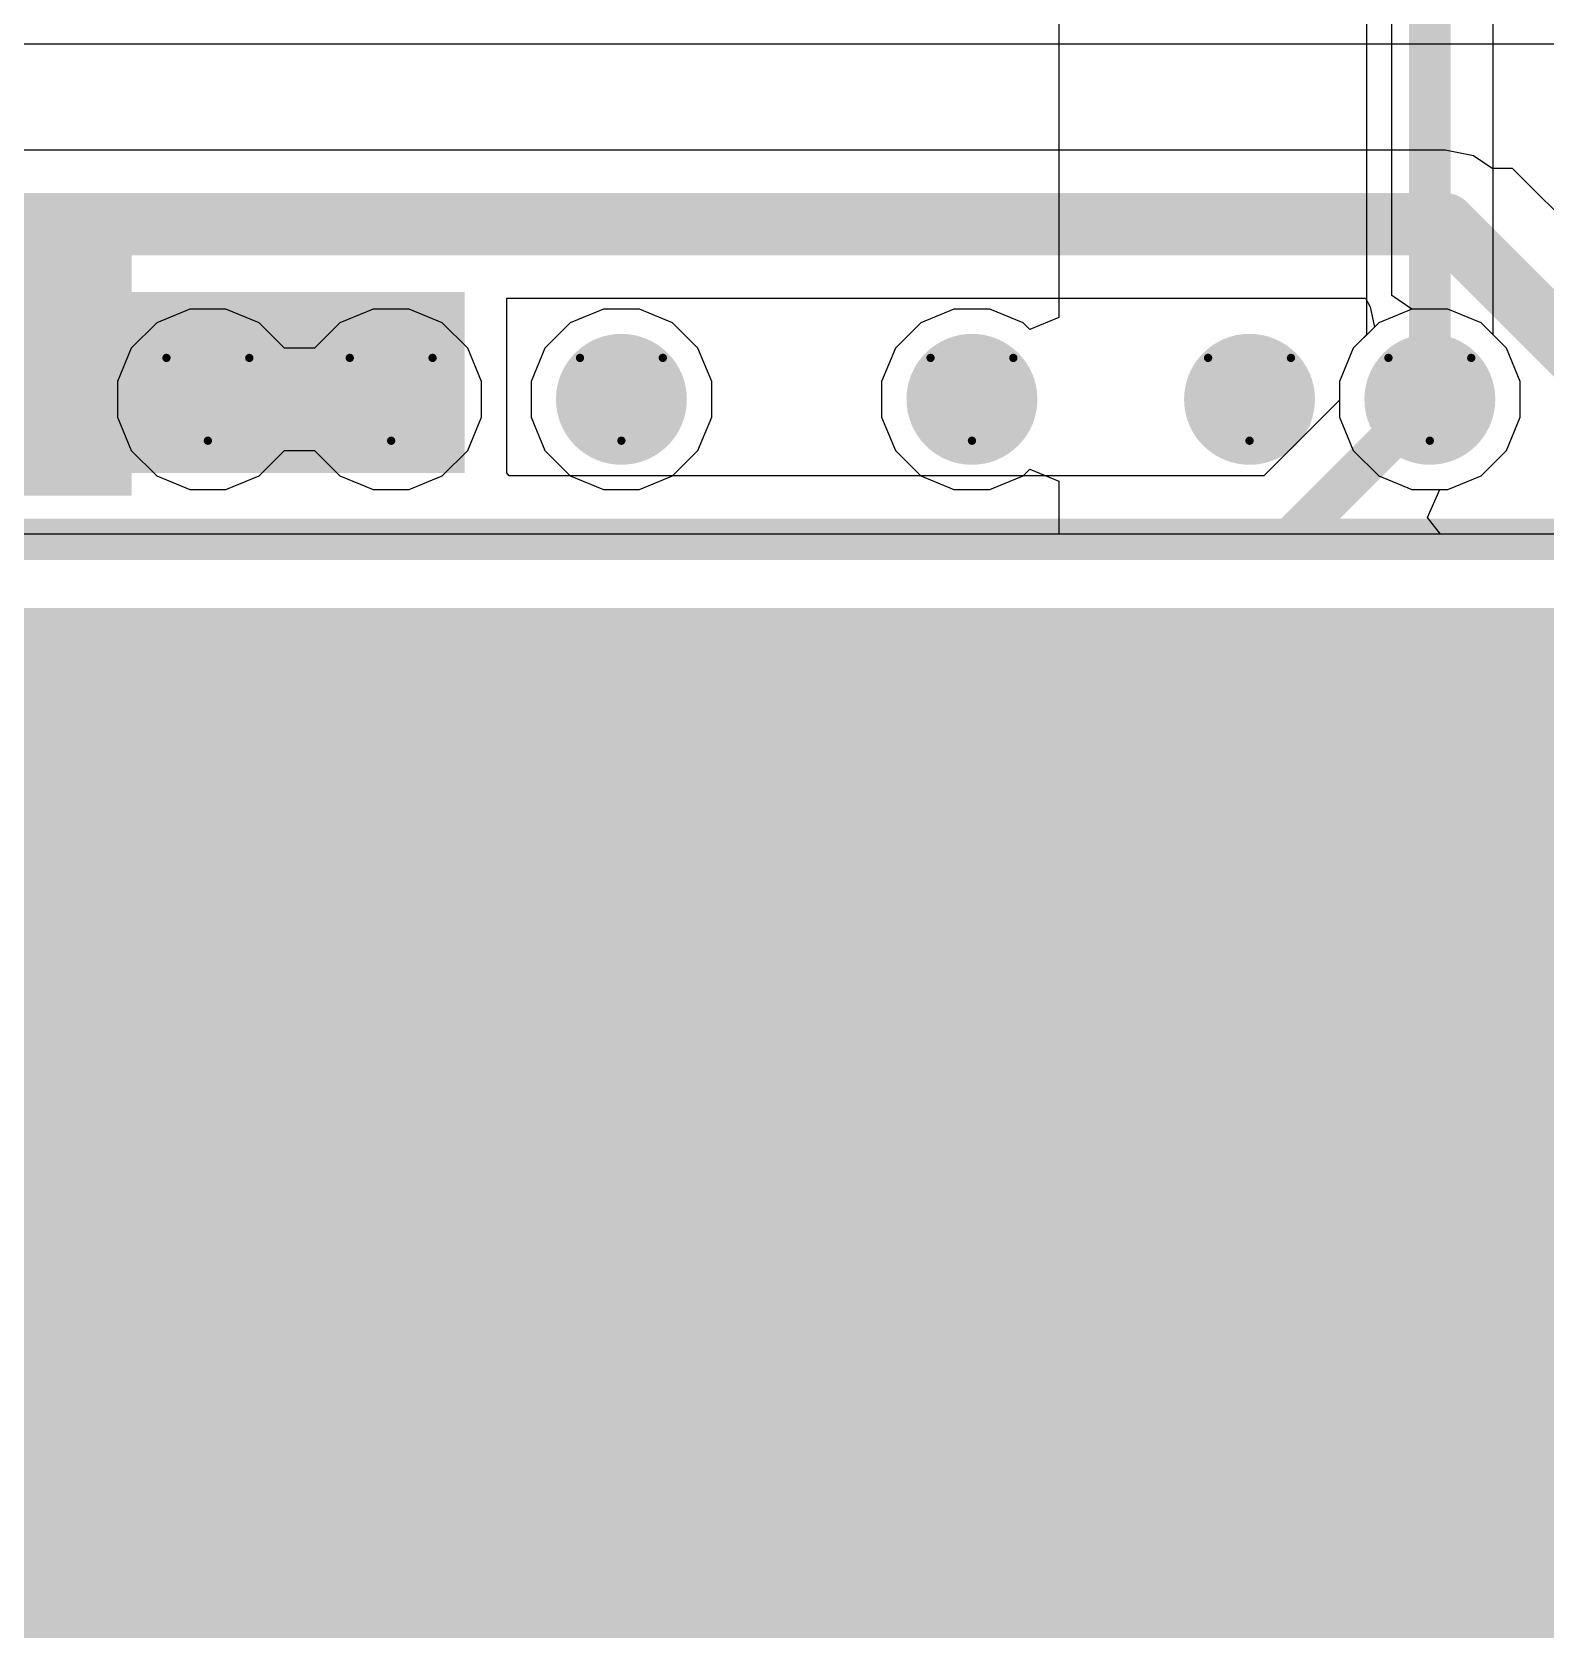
# Model space of a CAD drawing. Header units: inches. Extents: x -6 to 385, y -2 to 102.
# Drawn here: x 37.43 to 46.72, y 0.06 to 9.91 of the extents above; entities that cross this region are included whole.
import ezdxf

# ---------------------------------------------------------------- set-up
doc = ezdxf.new("R2010")
doc.units = ezdxf.units.IN
for name, color, linetype in [('Board outline', 216, 'Continuous'), ('Bottom Layer', 5, 'Continuous'), ('Bottom Overlay', 54, 'Continuous'), ('Bottom Solder', 6, 'Continuous'), ('Drill Drawing', 1, 'Continuous'), ('Keep-Out Layer', 6, 'Continuous'), ('Layer 1', 16, 'Continuous'), ('Layer 2', 76, 'Continuous'), ('Top Layer', 1, 'Continuous'), ('Top Overlay', 2, 'Continuous'), ('Top Paste', 8, 'Continuous'), ('Top Solder', 216, 'Continuous'), ('Via Holes', 16, 'Continuous')]:
    doc.layers.add(name, color=color, linetype=linetype)

# ---------------------------------------------------------------- blocks, each defined once
blk = doc.blocks.new('SOD_123_46')
at = {"layer": 'Top Layer'}
for points in [[(-1.0999978, 0.4500003699999999), (-1.0999978, -0.4500003700000001), (-2.04999844, -0.4500003699999999), (-2.04999844, 0.4500003700000001)], [(2.05000352, 0.4500003699999999), (2.05000352, -0.4500003700000001), (1.10000288, -0.4500003699999999), (1.10000288, 0.4500003700000001)]]:
    blk.add_hatch(color=1, dxfattribs=at).paths.add_polyline_path(points)
at = {"layer": 'Top Overlay'}
for points in [[(0.9652025399999999, 0.508), (2.81939746, 0.508), (2.81939746, 0.7999984), (0.9652025399999999, 0.7999984)], [(2.11977224, -0.78763876), (2.81936952, -0.78763876), (2.81936952, 0.78716124), (2.11977224, 0.78716124)], [(0.9652228599999999, -0.7999069599999998), (2.81941778, -0.7999069599999998), (2.81941778, -0.50790856), (0.9652228599999999, -0.50790856)]]:
    blk.add_hatch(color=2, dxfattribs=at).paths.add_polyline_path(points)
at = {"layer": 'Top Paste'}
for points in [[(-1.0999978, 0.4500003699999999), (-1.0999978, -0.4500003700000001), (-2.04999844, -0.4500003699999999), (-2.04999844, 0.4500003700000001)], [(2.05000352, 0.4500003699999999), (2.05000352, -0.4500003700000001), (1.10000288, -0.4500003699999999), (1.10000288, 0.4500003700000001)]]:
    blk.add_hatch(color=8, dxfattribs=at).paths.add_polyline_path(points)
at = {"layer": 'Top Solder'}
for points in [[(-0.9983978, 0.55160037), (-0.9983978, -0.5516003700000001), (-2.15159844, -0.55160037), (-2.15159844, 0.5516003700000001)], [(2.15160352, 0.55160037), (2.15160352, -0.5516003700000001), (0.99840288, -0.55160037), (0.99840288, 0.5516003700000001)]]:
    blk.add_hatch(color=216, dxfattribs=at).paths.add_polyline_path(points)
at = {"layer": 'Top Overlay'}
for points in [[(-1.37159746, 0.5841999999999999, 0.127, 0.127, 0), (-1.37159746, 0.7366, 0.127, 0.127, 0)], [(-1.37159746, 0.7366, 0.127, 0.127, 0), (0.9652025399999999, 0.7366, 0.127, 0.127, 0)], [(-1.37159746, -0.7366, 0.127, 0.127, 0), (-1.37159746, -0.5841999999999999, 0.127, 0.127, 0)], [(-1.37159746, -0.7366, 0.127, 0.127, 0), (0.9652025399999999, -0.7366, 0.127, 0.127, 0)]]:
    blk.add_lwpolyline(points, format="xyseb", dxfattribs=at)
for points in [[(-1.40334746, 0.7366, 0.0635, 0.0635, 1), (-1.33984746, 0.7366, 0.0635, 0.0635, 1)], [(-1.40334746, 0.7366, 0.0635, 0.0635, 1), (-1.33984746, 0.7366, 0.0635, 0.0635, 1)], [(0.93345254, 0.7366, 0.0635, 0.0635, 1), (0.99695254, 0.7366, 0.0635, 0.0635, 1)], [(-1.40334746, 0.5841999999999999, 0.0635, 0.0635, 1), (-1.33984746, 0.5841999999999999, 0.0635, 0.0635, 1)], [(-1.40334746, -0.5841999999999999, 0.0635, 0.0635, 1), (-1.33984746, -0.5841999999999999, 0.0635, 0.0635, 1)], [(-1.40334746, -0.7366, 0.0635, 0.0635, 1), (-1.33984746, -0.7366, 0.0635, 0.0635, 1)], [(-1.40334746, -0.7366, 0.0635, 0.0635, 1), (-1.33984746, -0.7366, 0.0635, 0.0635, 1)], [(0.93345254, -0.7366, 0.0635, 0.0635, 1), (0.99695254, -0.7366, 0.0635, 0.0635, 1)]]:
    blk.add_lwpolyline(points, format="xyseb", close=True, dxfattribs=at)
blk = doc.blocks.new('38_SMD_M______B_80')
at = {"layer": 'Bottom Overlay'}
for points in [[(-3.50520254, -13.7413619), (-0.9652025399999999, -13.7413619), (-0.9652025399999999, -13.2079619), (-3.50520254, -13.2079619)], [(-3.50520254, -13.20798476), (-3.50520254, -15.74798476), (-2.97180254, -15.74798476), (-2.97180254, -13.20798476)], [(-1.49860254, -13.20792634), (-1.49860254, -15.74792634), (-0.9652025399999999, -15.74792634), (-0.9652025399999999, -13.20792634)], [(1.04138476, -15.74798476), (1.04138476, -13.20798476), (0.50798476, -13.20798476), (0.50798476, -15.74798476)], [(0.50800508, -13.7413873), (3.04800508, -13.7413873), (3.04800508, -13.2079873), (0.50800508, -13.2079873)], [(2.51461524, -13.2079111), (2.51461524, -15.7479111), (3.04801524, -15.7479111), (3.04801524, -13.2079111)], [(-5.511797459999999, -15.74798476), (-2.97179746, -15.74798476), (-2.97179746, -15.21458476), (-5.511797459999999, -15.21458476)], [(-1.4986, -15.74800508), (1.0414, -15.74800508), (1.0414, -15.21460508), (-1.4986, -15.21460508)], [(2.51458222, -15.74799492), (5.054582219999999, -15.74799492), (5.054582219999999, -15.21459492), (2.51458222, -15.21459492)]]:
    blk.add_hatch(color=54, dxfattribs=at).paths.add_polyline_path(points)
at = {"layer": 'Keep-Out Layer'}
blk.add_hatch(color=6, dxfattribs=at).paths.add_polyline_path([(-9.04242032, -16.38299492), (9.04237968, -16.38299492), (9.04237968, -10.28699492), (-9.04242032, -10.28699492)])
at = {"layer": 'Bottom Overlay'}
for points in [[(-9.0956003, -10.24400034, 0.127, 0.127, 0), (9.08580606, -10.24400288, 0.127, 0.127, 0)], [(-9.0956003, -16.43400066, 0.127, 0.127, 0), (9.09100544, -16.43400066, 0.127, 0.127, 0)]]:
    blk.add_lwpolyline(points, format="xyseb", dxfattribs=at)

msp = doc.modelspace()

# ---------------------------------------------------------------- hatches: boundary and pattern name
at = {"layer": 'Bottom Layer'}
h = msp.add_hatch(color=5, dxfattribs=at)
edge = h.paths.add_edge_path()
edge.add_arc((38.509448, 7.6604622), 0.2999994, 0, 360)
h = msp.add_hatch(color=5, dxfattribs=at)
edge = h.paths.add_edge_path()
edge.add_arc((39.63362152, 7.6604622), 0.2999994, 0, 360)
h = msp.add_hatch(color=5, dxfattribs=at)
edge = h.paths.add_edge_path()
edge.add_arc((41.04582342, 7.6604622), 0.2999994, 0, 360)
h = msp.add_hatch(color=5, dxfattribs=at)
edge = h.paths.add_edge_path()
edge.add_arc((43.1958242, 7.6604622), 0.2999994, 0, 360)
h = msp.add_hatch(color=5, dxfattribs=at)
edge = h.paths.add_edge_path()
edge.add_arc((44.89828968, 7.6604622), 0.2999994, 0, 360)
h = msp.add_hatch(color=5, dxfattribs=at)
edge = h.paths.add_edge_path()
edge.add_arc((46.00427172, 7.6604622), 0.2999994, 0, 360)
at = {"layer": 'Bottom Solder'}
h = msp.add_hatch(color=6, dxfattribs=at)
edge = h.paths.add_edge_path()
edge.add_arc((38.509448, 7.6604622), 0.4015993999999999, 0, 360)
h = msp.add_hatch(color=6, dxfattribs=at)
edge = h.paths.add_edge_path()
edge.add_arc((39.63362152, 7.6604622), 0.4015993999999999, 0, 360)
h = msp.add_hatch(color=6, dxfattribs=at)
edge = h.paths.add_edge_path()
edge.add_arc((41.04582342, 7.6604622), 0.4015993999999999, 0, 360)
h = msp.add_hatch(color=6, dxfattribs=at)
edge = h.paths.add_edge_path()
edge.add_arc((43.1958242, 7.6604622), 0.4015993999999999, 0, 360)
h = msp.add_hatch(color=6, dxfattribs=at)
edge = h.paths.add_edge_path()
edge.add_arc((44.89828968, 7.6604622), 0.4015993999999999, 0, 360)
h = msp.add_hatch(color=6, dxfattribs=at)
edge = h.paths.add_edge_path()
edge.add_arc((46.00427172, 7.6604622), 0.4015993999999999, 0, 360)
at = {"layer": 'Layer 1'}
h = msp.add_hatch(color=16, dxfattribs=at)
edge = h.paths.add_edge_path()
edge.add_arc((38.509448, 7.6604622), 0.2999994, 0, 360)
h = msp.add_hatch(color=16, dxfattribs=at)
edge = h.paths.add_edge_path()
edge.add_arc((39.63362152, 7.6604622), 0.2999994, 0, 360)
h = msp.add_hatch(color=16, dxfattribs=at)
edge = h.paths.add_edge_path()
edge.add_arc((41.04582342, 7.6604622), 0.2999994, 0, 360)
h = msp.add_hatch(color=16, dxfattribs=at)
edge = h.paths.add_edge_path()
edge.add_arc((43.1958242, 7.6604622), 0.2999994, 0, 360)
h = msp.add_hatch(color=16, dxfattribs=at)
edge = h.paths.add_edge_path()
edge.add_arc((44.89828968, 7.6604622), 0.2999994, 0, 360)
h = msp.add_hatch(color=16, dxfattribs=at)
edge = h.paths.add_edge_path()
edge.add_arc((46.00427172, 7.6604622), 0.2999994, 0, 360)
at = {"layer": 'Layer 2'}
h = msp.add_hatch(color=76, dxfattribs=at)
edge = h.paths.add_edge_path()
edge.add_arc((38.509448, 7.6604622), 0.2999994, 0, 360)
h = msp.add_hatch(color=76, dxfattribs=at)
edge = h.paths.add_edge_path()
edge.add_arc((39.63362152, 7.6604622), 0.2999994, 0, 360)
h = msp.add_hatch(color=76, dxfattribs=at)
edge = h.paths.add_edge_path()
edge.add_arc((41.04582342, 7.6604622), 0.2999994, 0, 360)
h = msp.add_hatch(color=76, dxfattribs=at)
edge = h.paths.add_edge_path()
edge.add_arc((43.1958242, 7.6604622), 0.2999994, 0, 360)
h = msp.add_hatch(color=76, dxfattribs=at)
edge = h.paths.add_edge_path()
edge.add_arc((44.89828968, 7.6604622), 0.2999994, 0, 360)
h = msp.add_hatch(color=76, dxfattribs=at)
edge = h.paths.add_edge_path()
edge.add_arc((46.00427172, 7.6604622), 0.2999994, 0, 360)
at = {"layer": 'Top Layer'}
msp.add_hatch(color=1, dxfattribs=at).paths.add_polyline_path([(36.32185776, 7.20854032), (40.0840702, 7.20854032), (40.0840702, 8.31968872), (36.32185776, 8.31968872)])
h = msp.add_hatch(color=1, dxfattribs=at)
edge = h.paths.add_edge_path()
edge.add_arc((38.509448, 7.6604622), 0.2999994, 0, 360)
h = msp.add_hatch(color=1, dxfattribs=at)
edge = h.paths.add_edge_path()
edge.add_arc((39.63362152, 7.6604622), 0.2999994, 0, 360)
h = msp.add_hatch(color=1, dxfattribs=at)
edge = h.paths.add_edge_path()
edge.add_arc((41.04582342, 7.6604622), 0.2999994, 0, 360)
h = msp.add_hatch(color=1, dxfattribs=at)
edge = h.paths.add_edge_path()
edge.add_arc((43.1958242, 7.6604622), 0.2999994, 0, 360)
h = msp.add_hatch(color=1, dxfattribs=at)
edge = h.paths.add_edge_path()
edge.add_arc((44.89828968, 7.6604622), 0.2999994, 0, 360)
h = msp.add_hatch(color=1, dxfattribs=at)
edge = h.paths.add_edge_path()
edge.add_arc((46.00427172, 7.6604622), 0.2999994, 0, 360)
at = {"layer": 'Top Solder'}
h = msp.add_hatch(color=216, dxfattribs=at)
edge = h.paths.add_edge_path()
edge.add_arc((38.509448, 7.6604622), 0.4015993999999999, 0, 360)
h = msp.add_hatch(color=216, dxfattribs=at)
edge = h.paths.add_edge_path()
edge.add_arc((39.63362152, 7.6604622), 0.4015993999999999, 0, 360)
h = msp.add_hatch(color=216, dxfattribs=at)
edge = h.paths.add_edge_path()
edge.add_arc((41.04582342, 7.6604622), 0.4015993999999999, 0, 360)
h = msp.add_hatch(color=216, dxfattribs=at)
edge = h.paths.add_edge_path()
edge.add_arc((43.1958242, 7.6604622), 0.4015993999999999, 0, 360)
h = msp.add_hatch(color=216, dxfattribs=at)
edge = h.paths.add_edge_path()
edge.add_arc((44.89828968, 7.6604622), 0.4015993999999999, 0, 360)
h = msp.add_hatch(color=216, dxfattribs=at)
edge = h.paths.add_edge_path()
edge.add_arc((46.00427172, 7.6604622), 0.4015993999999999, 0, 360)
at = {"layer": 'Via Holes'}
h = msp.add_hatch(color=7, dxfattribs=at)
edge = h.paths.add_edge_path()
edge.add_arc((38.509448, 7.6604622), 0.1499997, 0, 360)
h = msp.add_hatch(color=7, dxfattribs=at)
edge = h.paths.add_edge_path()
edge.add_arc((39.63362152, 7.6604622), 0.1499997, 0, 360)
h = msp.add_hatch(color=7, dxfattribs=at)
edge = h.paths.add_edge_path()
edge.add_arc((41.04582342, 7.6604622), 0.1499997, 0, 360)
h = msp.add_hatch(color=7, dxfattribs=at)
edge = h.paths.add_edge_path()
edge.add_arc((43.1958242, 7.6604622), 0.1499997, 0, 360)
h = msp.add_hatch(color=7, dxfattribs=at)
edge = h.paths.add_edge_path()
edge.add_arc((44.89828968, 7.6604622), 0.1499997, 0, 360)
h = msp.add_hatch(color=7, dxfattribs=at)
edge = h.paths.add_edge_path()
edge.add_arc((46.00427172, 7.6604622), 0.1499997, 0, 360)

# ---------------------------------------------------------------- linework, layer by layer
at = {"layer": 'Board outline'}
msp.add_lwpolyline([(23.37439826, 6.31599956, 0.127, 0.127, 0), (61.56100463999999, 6.31599956, 0.127, 0.127, 0)], format="xyseb", dxfattribs=at)
at = {"layer": 'Bottom Layer'}
for p, q in [((46.39273678, 8.0554703), (46.39273678, 17.39067388)), ((45.61580666, 17.22976742), (45.61580666, 8.0554703)), ((38.3992501, 8.2144616), (38.19563354, 8.1301209)), ((38.61964589999999, 8.2144616), (38.3992501, 8.2144616)), ((38.82326246, 8.1301209), (38.61964589999999, 8.2144616)), ((39.52342362, 8.2144616), (39.31980706, 8.1301209)), ((39.74381942, 8.2144616), (39.52342362, 8.2144616)), ((39.94743597999999, 8.1301209), (39.74381942, 8.2144616)), ((38.19563354, 8.1301209), (38.0397893, 7.974276659999999)), ((38.97910416, 7.9742792), (38.82326246, 8.1301209)), ((39.31980706, 8.1301209), (39.16396536, 7.9742792)), ((40.10328022, 7.974276659999999), (39.94743597999999, 8.1301209)), ((45.61580666, 8.0554703), (45.53461302, 7.974276659999999)), ((46.47393041999999, 7.974276659999999), (46.39273678, 8.0554703)), ((38.0397893, 7.974276659999999), (37.9554486, 7.7706601)), ((39.16396536, 7.9742792), (38.97910416, 7.9742792)), ((40.18762092, 7.7706601), (40.10328022, 7.974276659999999)), ((45.53461302, 7.974276659999999), (45.45027232, 7.7706601)), ((46.55827112, 7.7706601), (46.47393041999999, 7.974276659999999)), ((37.9554486, 7.7706601), (37.9554486, 7.550264299999999)), ((40.18762092, 7.550264299999999), (40.18762092, 7.7706601)), ((45.45027232, 7.7706601), (45.45027232, 7.550264299999999)), ((46.55827112, 7.550264299999999), (46.55827112, 7.7706601)), ((37.9554486, 7.550264299999999), (38.0397893, 7.34664774)), ((40.10328022, 7.34664774), (40.18762092, 7.550264299999999)), ((45.45027232, 7.550264299999999), (45.53461302, 7.34664774)), ((46.47393041999999, 7.34664774), (46.55827112, 7.550264299999999)), ((38.0397893, 7.34664774), (38.19563354, 7.190803499999999)), ((38.82326246, 7.190803499999999), (38.97910416, 7.346645199999999)), ((38.97910416, 7.346645199999999), (39.16396536, 7.346645199999999)), ((39.16396536, 7.346645199999999), (39.31980706, 7.190803499999999)), ((39.94743597999999, 7.190803499999999), (40.10328022, 7.34664774)), ((45.53461302, 7.34664774), (45.69045726, 7.190803499999999)), ((46.31808618, 7.190803499999999), (46.47393041999999, 7.34664774)), ((38.19563354, 7.190803499999999), (38.3992501, 7.106462799999999)), ((38.3992501, 7.106462799999999), (38.61964589999999, 7.106462799999999)), ((38.61964589999999, 7.106462799999999), (38.82326246, 7.190803499999999)), ((39.31980706, 7.190803499999999), (39.52342362, 7.106462799999999)), ((39.52342362, 7.106462799999999), (39.74381942, 7.106462799999999)), ((39.74381942, 7.106462799999999), (39.94743597999999, 7.190803499999999)), ((45.69045726, 7.190803499999999), (45.89407382, 7.106462799999999)), ((45.89407382, 7.106462799999999), (46.11446962, 7.106462799999999)), ((46.11446962, 7.106462799999999), (46.31808618, 7.190803499999999)), ((55.15444137999999, 6.833938579999999), (32.96077482, 6.833938579999999))]:
    msp.add_line(p, q, dxfattribs=at)
msp.add_lwpolyline([(46.00427172, 7.6604622, 0.254, 0.254, 0), (46.00427172, 17.39067388, 0.254, 0.254, 0)], format="xyseb", dxfattribs=at)
msp.add_lwpolyline([(45.94077172, 7.6604622, 0.127, 0.127, 1), (46.06777172, 7.6604622, 0.127, 0.127, 1)], format="xyseb", close=True, dxfattribs=at)
at = {"layer": 'Drill Drawing'}
for points in [[(38.25544799999999, 7.9144622, 0.0508, 0.0508, 0), (38.763448, 7.9144622, 0.0508, 0.0508, 0)], [(38.25544799999999, 7.9144622, 0.0508, 0.0508, 0), (38.509448, 7.406462199999999, 0.0508, 0.0508, 0)], [(38.509448, 7.406462199999999, 0.0508, 0.0508, 0), (38.763448, 7.9144622, 0.0508, 0.0508, 0)], [(39.37962152, 7.9144622, 0.0508, 0.0508, 0), (39.88762152, 7.9144622, 0.0508, 0.0508, 0)], [(39.37962152, 7.9144622, 0.0508, 0.0508, 0), (39.63362152, 7.406462199999999, 0.0508, 0.0508, 0)], [(39.63362152, 7.406462199999999, 0.0508, 0.0508, 0), (39.88762152, 7.9144622, 0.0508, 0.0508, 0)], [(40.79182341999999, 7.9144622, 0.0508, 0.0508, 0), (41.29982342, 7.9144622, 0.0508, 0.0508, 0)], [(40.79182341999999, 7.9144622, 0.0508, 0.0508, 0), (41.04582342, 7.406462199999999, 0.0508, 0.0508, 0)], [(41.04582342, 7.406462199999999, 0.0508, 0.0508, 0), (41.29982342, 7.9144622, 0.0508, 0.0508, 0)], [(42.9418242, 7.9144622, 0.0508, 0.0508, 0), (43.44982419999999, 7.9144622, 0.0508, 0.0508, 0)], [(42.9418242, 7.9144622, 0.0508, 0.0508, 0), (43.1958242, 7.406462199999999, 0.0508, 0.0508, 0)], [(43.1958242, 7.406462199999999, 0.0508, 0.0508, 0), (43.44982419999999, 7.9144622, 0.0508, 0.0508, 0)], [(44.64428967999999, 7.9144622, 0.0508, 0.0508, 0), (45.15228968, 7.9144622, 0.0508, 0.0508, 0)], [(44.64428967999999, 7.9144622, 0.0508, 0.0508, 0), (44.89828968, 7.406462199999999, 0.0508, 0.0508, 0)], [(44.89828968, 7.406462199999999, 0.0508, 0.0508, 0), (45.15228968, 7.9144622, 0.0508, 0.0508, 0)], [(45.75027172, 7.9144622, 0.0508, 0.0508, 0), (46.25827172, 7.9144622, 0.0508, 0.0508, 0)], [(45.75027172, 7.9144622, 0.0508, 0.0508, 0), (46.00427172, 7.406462199999999, 0.0508, 0.0508, 0)], [(46.00427172, 7.406462199999999, 0.0508, 0.0508, 0), (46.25827172, 7.9144622, 0.0508, 0.0508, 0)]]:
    msp.add_lwpolyline(points, format="xyseb", dxfattribs=at)
for points in [[(38.242748, 7.9144622, 0.0254, 0.0254, 1), (38.268148, 7.9144622, 0.0254, 0.0254, 1)], [(38.242748, 7.9144622, 0.0254, 0.0254, 1), (38.268148, 7.9144622, 0.0254, 0.0254, 1)], [(38.75074799999999, 7.9144622, 0.0254, 0.0254, 1), (38.776148, 7.9144622, 0.0254, 0.0254, 1)], [(38.75074799999999, 7.9144622, 0.0254, 0.0254, 1), (38.776148, 7.9144622, 0.0254, 0.0254, 1)], [(39.36692152, 7.9144622, 0.0254, 0.0254, 1), (39.39232152, 7.9144622, 0.0254, 0.0254, 1)], [(39.36692152, 7.9144622, 0.0254, 0.0254, 1), (39.39232152, 7.9144622, 0.0254, 0.0254, 1)], [(39.87492151999999, 7.9144622, 0.0254, 0.0254, 1), (39.90032152, 7.9144622, 0.0254, 0.0254, 1)], [(39.87492151999999, 7.9144622, 0.0254, 0.0254, 1), (39.90032152, 7.9144622, 0.0254, 0.0254, 1)], [(40.77912342, 7.9144622, 0.0254, 0.0254, 1), (40.80452342, 7.9144622, 0.0254, 0.0254, 1)], [(40.77912342, 7.9144622, 0.0254, 0.0254, 1), (40.80452342, 7.9144622, 0.0254, 0.0254, 1)], [(41.28712342, 7.9144622, 0.0254, 0.0254, 1), (41.31252342, 7.9144622, 0.0254, 0.0254, 1)], [(41.28712342, 7.9144622, 0.0254, 0.0254, 1), (41.31252342, 7.9144622, 0.0254, 0.0254, 1)], [(42.9291242, 7.9144622, 0.0254, 0.0254, 1), (42.95452419999999, 7.9144622, 0.0254, 0.0254, 1)], [(42.9291242, 7.9144622, 0.0254, 0.0254, 1), (42.95452419999999, 7.9144622, 0.0254, 0.0254, 1)], [(43.4371242, 7.9144622, 0.0254, 0.0254, 1), (43.4625242, 7.9144622, 0.0254, 0.0254, 1)], [(43.4371242, 7.9144622, 0.0254, 0.0254, 1), (43.4625242, 7.9144622, 0.0254, 0.0254, 1)], [(44.63158968, 7.9144622, 0.0254, 0.0254, 1), (44.65698968, 7.9144622, 0.0254, 0.0254, 1)], [(44.63158968, 7.9144622, 0.0254, 0.0254, 1), (44.65698968, 7.9144622, 0.0254, 0.0254, 1)], [(45.13958968, 7.9144622, 0.0254, 0.0254, 1), (45.16498968, 7.9144622, 0.0254, 0.0254, 1)], [(45.13958968, 7.9144622, 0.0254, 0.0254, 1), (45.16498968, 7.9144622, 0.0254, 0.0254, 1)], [(45.73757172, 7.9144622, 0.0254, 0.0254, 1), (45.76297172, 7.9144622, 0.0254, 0.0254, 1)], [(45.73757172, 7.9144622, 0.0254, 0.0254, 1), (45.76297172, 7.9144622, 0.0254, 0.0254, 1)], [(46.24557172, 7.9144622, 0.0254, 0.0254, 1), (46.27097172, 7.9144622, 0.0254, 0.0254, 1)], [(46.24557172, 7.9144622, 0.0254, 0.0254, 1), (46.27097172, 7.9144622, 0.0254, 0.0254, 1)], [(38.496748, 7.406462199999999, 0.0254, 0.0254, 1), (38.522148, 7.406462199999999, 0.0254, 0.0254, 1)], [(38.496748, 7.406462199999999, 0.0254, 0.0254, 1), (38.522148, 7.406462199999999, 0.0254, 0.0254, 1)], [(39.62092152, 7.406462199999999, 0.0254, 0.0254, 1), (39.64632152, 7.406462199999999, 0.0254, 0.0254, 1)], [(39.62092152, 7.406462199999999, 0.0254, 0.0254, 1), (39.64632152, 7.406462199999999, 0.0254, 0.0254, 1)], [(41.03312342, 7.406462199999999, 0.0254, 0.0254, 1), (41.05852341999999, 7.406462199999999, 0.0254, 0.0254, 1)], [(41.03312342, 7.406462199999999, 0.0254, 0.0254, 1), (41.05852341999999, 7.406462199999999, 0.0254, 0.0254, 1)], [(43.1831242, 7.406462199999999, 0.0254, 0.0254, 1), (43.2085242, 7.406462199999999, 0.0254, 0.0254, 1)], [(43.1831242, 7.406462199999999, 0.0254, 0.0254, 1), (43.2085242, 7.406462199999999, 0.0254, 0.0254, 1)], [(44.88558968, 7.406462199999999, 0.0254, 0.0254, 1), (44.91098968, 7.406462199999999, 0.0254, 0.0254, 1)], [(44.88558968, 7.406462199999999, 0.0254, 0.0254, 1), (44.91098968, 7.406462199999999, 0.0254, 0.0254, 1)], [(45.99157172, 7.406462199999999, 0.0254, 0.0254, 1), (46.01697171999999, 7.406462199999999, 0.0254, 0.0254, 1)], [(45.99157172, 7.406462199999999, 0.0254, 0.0254, 1), (46.01697171999999, 7.406462199999999, 0.0254, 0.0254, 1)]]:
    msp.add_lwpolyline(points, format="xyseb", close=True, dxfattribs=at)
at = {"layer": 'Layer 1'}
for p, q in [((38.3992501, 8.2144616), (38.19563354, 8.1301209)), ((38.61964589999999, 8.2144616), (38.3992501, 8.2144616)), ((38.82326246, 8.1301209), (38.61964589999999, 8.2144616)), ((39.52342362, 8.2144616), (39.31980706, 8.1301209)), ((39.74381942, 8.2144616), (39.52342362, 8.2144616)), ((39.94743597999999, 8.1301209), (39.74381942, 8.2144616)), ((45.89407382, 8.2144616), (45.69045726, 8.1301209)), ((46.11446962, 8.2144616), (45.89407382, 8.2144616)), ((46.31808618, 8.1301209), (46.11446962, 8.2144616)), ((38.19563354, 8.1301209), (38.0397893, 7.974276659999999)), ((38.97910416, 7.9742792), (38.82326246, 8.1301209)), ((39.31980706, 8.1301209), (39.16396536, 7.9742792)), ((40.10328022, 7.974276659999999), (39.94743597999999, 8.1301209)), ((45.69045726, 8.1301209), (45.53461302, 7.974276659999999)), ((46.47393041999999, 7.974276659999999), (46.31808618, 8.1301209)), ((38.0397893, 7.974276659999999), (37.9554486, 7.7706601)), ((39.16396536, 7.9742792), (38.97910416, 7.9742792)), ((40.18762092, 7.7706601), (40.10328022, 7.974276659999999)), ((45.53461302, 7.974276659999999), (45.45027232, 7.7706601)), ((46.55827112, 7.7706601), (46.47393041999999, 7.974276659999999)), ((37.9554486, 7.7706601), (37.9554486, 7.550264299999999)), ((40.18762092, 7.550264299999999), (40.18762092, 7.7706601)), ((45.45027232, 7.7706601), (45.45027232, 7.550264299999999)), ((46.55827112, 7.550264299999999), (46.55827112, 7.7706601)), ((37.9554486, 7.550264299999999), (38.0397893, 7.34664774)), ((40.10328022, 7.34664774), (40.18762092, 7.550264299999999)), ((45.45027232, 7.550264299999999), (45.53461302, 7.34664774)), ((46.47393041999999, 7.34664774), (46.55827112, 7.550264299999999)), ((38.0397893, 7.34664774), (38.19563354, 7.190803499999999)), ((38.82326246, 7.190803499999999), (38.97910416, 7.346645199999999)), ((38.97910416, 7.346645199999999), (39.16396536, 7.346645199999999)), ((39.16396536, 7.346645199999999), (39.31980706, 7.190803499999999)), ((39.94743597999999, 7.190803499999999), (40.10328022, 7.34664774)), ((45.53461302, 7.34664774), (45.69045726, 7.190803499999999)), ((46.31808618, 7.190803499999999), (46.47393041999999, 7.34664774)), ((38.19563354, 7.190803499999999), (38.3992501, 7.106462799999999)), ((38.3992501, 7.106462799999999), (38.61964589999999, 7.106462799999999)), ((38.61964589999999, 7.106462799999999), (38.82326246, 7.190803499999999)), ((39.31980706, 7.190803499999999), (39.52342362, 7.106462799999999)), ((39.52342362, 7.106462799999999), (39.74381942, 7.106462799999999)), ((39.74381942, 7.106462799999999), (39.94743597999999, 7.190803499999999)), ((45.69045726, 7.190803499999999), (45.89407382, 7.106462799999999)), ((45.89407382, 7.106462799999999), (46.11446962, 7.106462799999999)), ((46.11446962, 7.106462799999999), (46.31808618, 7.190803499999999)), ((61.56099193999999, 6.833938579999999), (23.37441096, 6.833938579999999))]:
    msp.add_line(p, q, dxfattribs=at)
at = {"layer": 'Layer 2'}
for p, q in [((43.72897527999999, 32.0646171), (43.72897782, 8.16223158)), ((45.7708, 8.29683126), (45.7708, 11.52563862)), ((45.89407636, 8.2144616), (45.7708, 8.29683126)), ((40.93562551999999, 8.2144616), (40.73200895999999, 8.1301209)), ((41.15602131999999, 8.2144616), (40.93562551999999, 8.2144616)), ((41.35963788, 8.1301209), (41.15602131999999, 8.2144616)), ((43.08562629999999, 8.2144616), (42.88200973999999, 8.1301209)), ((43.3060221, 8.2144616), (43.08562629999999, 8.2144616)), ((43.50963866, 8.1301209), (43.3060221, 8.2144616)), ((46.11446962, 8.2144616), (45.89407636, 8.2144616)), ((46.31808618, 8.1301209), (46.11446962, 8.2144616)), ((40.73200895999999, 8.1301209), (40.57616471999999, 7.974276659999999)), ((41.51548211999999, 7.974276659999999), (41.35963788, 8.1301209)), ((42.88200973999999, 8.1301209), (42.7261655, 7.974276659999999)), ((43.55117781999999, 8.08858174), (43.50963866, 8.1301209)), ((43.72897782, 8.16223158), (43.55117781999999, 8.08858174)), ((46.47393041999999, 7.974276659999999), (46.31808618, 8.1301209)), ((40.57616471999999, 7.974276659999999), (40.49182402, 7.7706601)), ((41.59982282, 7.7706601), (41.51548211999999, 7.974276659999999)), ((42.7261655, 7.974276659999999), (42.64182479999999, 7.7706601)), ((46.55827112, 7.7706601), (46.47393041999999, 7.974276659999999)), ((40.49182402, 7.7706601), (40.49182402, 7.550264299999999)), ((41.59982282, 7.550264299999999), (41.59982282, 7.7706601)), ((42.64182479999999, 7.7706601), (42.64182479999999, 7.550264299999999)), ((46.55827112, 7.550264299999999), (46.55827112, 7.7706601)), ((40.49182402, 7.550264299999999), (40.57616471999999, 7.34664774)), ((41.51548211999999, 7.34664774), (41.59982282, 7.550264299999999)), ((42.64182479999999, 7.550264299999999), (42.7261655, 7.34664774)), ((46.47393041999999, 7.34664774), (46.55827112, 7.550264299999999)), ((40.57616471999999, 7.34664774), (40.73200895999999, 7.190803499999999)), ((41.35963788, 7.190803499999999), (41.51548211999999, 7.34664774)), ((42.7261655, 7.34664774), (42.88200973999999, 7.190803499999999)), ((46.31808618, 7.190803499999999), (46.47393041999999, 7.34664774)), ((43.50963866, 7.190803499999999), (43.55117781999999, 7.23234266)), ((43.55117781999999, 7.23234266), (43.72897782, 7.158692819999999)), ((40.73200895999999, 7.190803499999999), (40.93562551999999, 7.106462799999999)), ((40.93562551999999, 7.106462799999999), (41.15602131999999, 7.106462799999999)), ((41.15602131999999, 7.106462799999999), (41.35963788, 7.190803499999999)), ((42.88200973999999, 7.190803499999999), (43.08562629999999, 7.106462799999999)), ((43.08562629999999, 7.106462799999999), (43.3060221, 7.106462799999999)), ((43.3060221, 7.106462799999999), (43.50963866, 7.190803499999999)), ((43.72897782, 7.158692819999999), (43.72897782, 6.833938579999999)), ((45.98950162, 6.934956919999999), (46.06594038, 7.106462799999999)), ((46.06594038, 7.106462799999999), (46.11446962, 7.106462799999999)), ((46.11446962, 7.106462799999999), (46.31808618, 7.190803499999999)), ((46.0686404, 6.833938579999999), (45.98950162, 6.934956919999999)), ((43.72897782, 6.833938579999999), (23.8003461, 6.833938579999999)), ((61.56099193999999, 6.833938579999999), (46.0686404, 6.833938579999999))]:
    msp.add_line(p, q, dxfattribs=at)
at = {"layer": 'Top Layer'}
for p, q in [((32.55686656, 9.8402013), (48.83118758, 9.8402013)), ((46.09821108, 9.1881706), (35.63643368, 9.1881706)), ((46.27164736, 9.15367232), (46.09821108, 9.1881706)), ((46.38627501999999, 9.077081159999999), (46.27164736, 9.15367232)), ((46.51095092, 9.077081159999999), (46.38627501999999, 9.077081159999999)), ((47.80128108, 7.786750999999999), (46.51095092, 9.077081159999999)), ((40.34304606, 7.208542860000001), (40.34304606, 8.28175636)), ((40.34304606, 8.28175636), (45.60978432, 8.28175636)), ((45.60978432, 8.28175636), (45.63853712, 8.22771278)), ((45.63853712, 8.22771278), (45.66429272, 8.10395636)), ((45.66429272, 8.10395636), (45.53461302, 7.974276659999999)), ((45.53461302, 7.974276659999999), (45.45027232, 7.7706601)), ((45.45027232, 7.7706601), (45.45027232, 7.655834319999999)), ((45.45027232, 7.655834319999999), (45.25582516, 7.461387159999999)), ((45.25582007999999, 7.461379539999999), (44.98514752, 7.190706979999999)), ((45.25582516, 7.461387159999999), (45.25582007999999, 7.461379539999999)), ((40.35768408, 7.190706979999999), (40.34304606, 7.208542860000001)), ((44.98514752, 7.190706979999999), (40.35768408, 7.190706979999999))]:
    msp.add_line(p, q, dxfattribs=at)
for points in [[(35.30616764, 8.73496348, 0.3809999999999999, 0.3809999999999999, 0), (46.09821108, 8.73496348, 0.3809999999999999, 0.3809999999999999, 0)], [(46.09821108, 8.73496348, 0.3809999999999999, 0.3809999999999999, 0), (47.49963068, 7.333543879999999, 0.3809999999999999, 0.3809999999999999, 0)], [(45.53051092, 7.1867014, 0.254, 0.254, 0), (46.00427172, 7.6604622, 0.254, 0.254, 0)], [(45.14605398, 6.80224192, 0.254, 0.254, 0), (45.53051092, 7.18669886, 0.254, 0.254, 0)], [(45.53051092, 7.18669886, 0.254, 0.254, 0), (45.53051092, 7.1867014, 0.254, 0.254, 0)], [(25.3529846, 6.80224192, 0.254, 0.254, 0), (45.14605398, 6.80224192, 0.254, 0.254, 0)], [(45.14605398, 6.80224192, 0.254, 0.254, 0), (45.64972328, 6.80224192, 0.254, 0.254, 0)], [(45.64972328, 6.80224192, 0.254, 0.254, 0), (56.78705432, 6.80224192, 0.254, 0.254, 0)]]:
    msp.add_lwpolyline(points, format="xyseb", dxfattribs=at)
for points in [[(46.00296108, 8.73496348, 0.1905, 0.1905, 1), (46.19346108, 8.73496348, 0.1905, 0.1905, 1)], [(46.00296108, 8.73496348, 0.1905, 0.1905, 1), (46.19346108, 8.73496348, 0.1905, 0.1905, 1)], [(45.94077172, 7.6604622, 0.127, 0.127, 1), (46.06777172, 7.6604622, 0.127, 0.127, 1)], [(45.46701092, 7.1867014, 0.127, 0.127, 1), (45.59401092, 7.1867014, 0.127, 0.127, 1)], [(45.46701092, 7.1867014, 0.127, 0.127, 1), (45.59401092, 7.1867014, 0.127, 0.127, 1)], [(45.46701092, 7.18669886, 0.127, 0.127, 1), (45.59401092, 7.18669886, 0.127, 0.127, 1)], [(45.46701092, 7.18669886, 0.127, 0.127, 1), (45.59401092, 7.18669886, 0.127, 0.127, 1)], [(45.08255398, 6.80224192, 0.127, 0.127, 1), (45.20955398, 6.80224192, 0.127, 0.127, 1)], [(45.08255398, 6.80224192, 0.127, 0.127, 1), (45.20955398, 6.80224192, 0.127, 0.127, 1)], [(45.08255398, 6.80224192, 0.127, 0.127, 1), (45.20955398, 6.80224192, 0.127, 0.127, 1)], [(45.58622328, 6.80224192, 0.127, 0.127, 1), (45.71322327999999, 6.80224192, 0.127, 0.127, 1)], [(45.58622328, 6.80224192, 0.127, 0.127, 1), (45.71322327999999, 6.80224192, 0.127, 0.127, 1)]]:
    msp.add_lwpolyline(points, format="xyseb", close=True, dxfattribs=at)

# ---------------------------------------------------------------- block references
for name, p in [('38_SMD_M______B_80', (42.46999888, 16.5599999)), ('SOD_123_46', (35.22185488, 7.869687079999999))]:
    msp.add_blockref(name, p)

doc.saveas('drawing.dxf')
